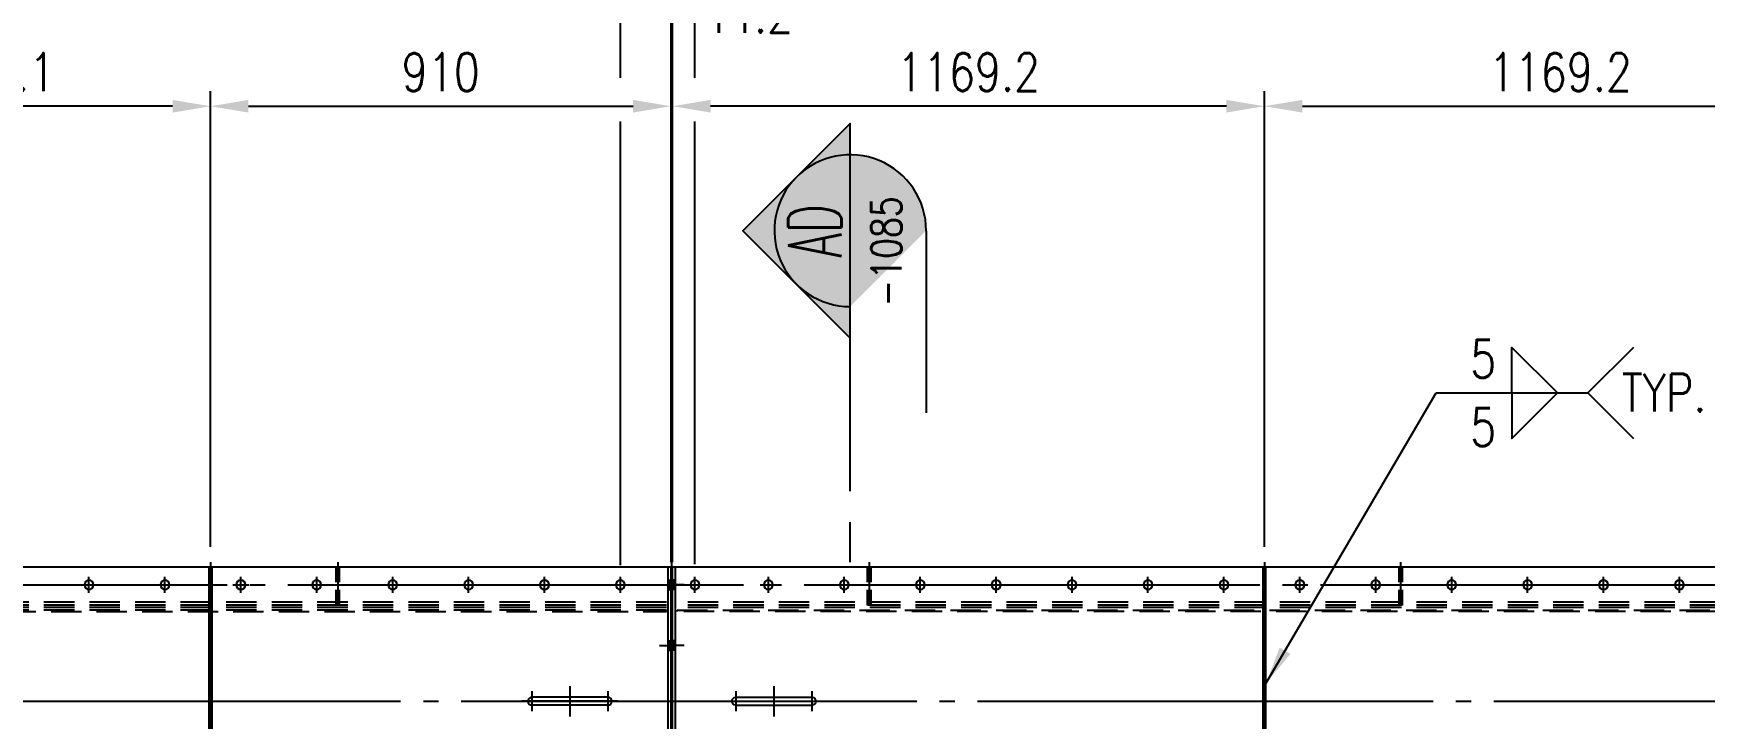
# Model space of a CAD drawing. Header units: millimetres. Extents: x 0 to 232280, y -26939 to 23794.
# Drawn here: x 7238 to 10540, y 14722 to 16076 of the extents above; entities that cross this region are included whole.
import ezdxf
from ezdxf.enums import TextEntityAlignment as Align

# ---------------------------------------------------------------- set-up
doc = ezdxf.new("R2010")
doc.units = ezdxf.units.MM
doc.header["$LTSCALE"] = 30
doc.linetypes.add('JNK-CENTER', pattern=[34, 30, -1.5, 1, -1.5])
doc.linetypes.add('JNK-HIDDEN', pattern=[3, 2, -1])
for name, color, linetype in [('CEN-R', 1, 'JNK-CENTER'), ('CON-C', 4, 'Continuous'), ('CON-G', 3, 'Continuous'), ('CON-W', 7, 'Continuous'), ('CON-Y', 2, 'Continuous'), ('conL-g', 3, 'Continuous'), ('Dim-W', 7, 'Continuous'), ('HID-Y', 2, 'JNK-HIDDEN'), ('RET PL', 2, 'Continuous'), ('STL-OBJT', 7, 'Continuous'), ('TXT-Y', 2, 'Continuous')]:
    doc.layers.add(name, color=color, linetype=linetype)
doc.styles.add('SIMPLEX', font='simplex.shx', dxfattribs={"width": 0.8})
doc.dimstyles.new('DIM30', dxfattribs={"dimscale": 30, "dimtxt": 2.5, "dimasz": 2.5, "dimexe": 1, "dimexo": 1, "dimgap": 1, "dimtad": 1, "dimdec": 0, "dimdsep": 46, "dimtxsty": 'SIMPLEX', "dimcen": 0, "dimclrd": 7, "dimclre": 7, "dimclrt": 2, "dimadec": 1, "dimazin": 2, "dimtfac": 1, "dimtdec": 0, "dimtix": 1, "dimtmove": 2, "dimatfit": 0, "dimfxl": 1, "dimtolj": 1, "dimtzin": 0, "dimarcsym": 0})

# ---------------------------------------------------------------- blocks, each defined once
blk = doc.blocks.new('*D53')
at = {"layer": 'DEFPOINTS', "color": 0, "transparency": 16777216}
for p in [(6739.587603564007, 16662.29909361836), (6739.587603564007, 16646.5217338053), (14941.58760278659, 15001.33220814366)]:
    blk.add_point(p, dxfattribs=at)
at = {"layer": 'Dim-W', "color": 7, "lineweight": -2, "transparency": 16777216}
for p, q in [((6739.587603564007, 16676.5217338053), (6739.587603564007, 16692.29909361836)), ((14941.58760278659, 16398.39504527474), (14941.58760278659, 16692.29909361836)), ((14866.58760278659, 16662.29909361836), (6814.587603564007, 16662.29909361836)), ((14941.58760278659, 16186.26641172678), (14941.58760278659, 16351.10744528285)), ((14941.58760278659, 15031.33220814366), (14941.58760278659, 16112.69560040398))]:
    blk.add_line(p, q, dxfattribs=at)
at = {"layer": 'Dim-W', "color": 7, "transparency": 16777216}
for points in [[(6814.587603564007, 16674.79909361836), (6814.587603564007, 16649.79909361836), (6739.587603564007, 16662.29909361836)], [(14866.58760278659, 16674.79909361836), (14866.58760278659, 16649.79909361836), (14941.58760278659, 16662.29909361836)]]:
    blk.add_solid(points, dxfattribs=at)
at = {"layer": 'Dim-W', "color": 2, "transparency": 16777216, "insert": (10914.58963379882, 16731.65404633478), "char_height": 75, "attachment_point": 5, "style": 'SIMPLEX'}
blk.add_mtext('\\A1;8202', dxfattribs=at)
blk = doc.blocks.new('A$C2FEE125F')
at = {"layer": 'CEN-R'}
for p, q in [((-16.02568226856238, 0), (16.02568226856238, 0)), ((0, 16.02568226856238), (0, -16.02568226856238))]:
    blk.add_line(p, q, dxfattribs=at)
at = {"layer": 'conL-g'}
blk.add_circle((0, 0), 9, dxfattribs=at)
blk = doc.blocks.new('A$C114C44F1')
at = {"layer": 'CEN-R'}
for p, q in [((-20.00000000005821, 74.99999999999272), (19.99999999994179, 75.00000000002183)), ((-8.731149137020111e-11, 94.99999999999272), (8.731149137020111e-11, -95.00000000000728)), ((-30, -2.182787284255028e-11), (30, 2.182787284255028e-11)), ((-19.99999999994179, -75.00000000000728), (20.00000000005821, -74.99999999997817))]:
    blk.add_line(p, q, dxfattribs=at)
at = {"layer": 'CON-G'}
for p, q in [((-8.000000000058208, 74.99999999999272), (-7.999999999941792, -75.00000000000728)), ((7.999999999941792, 75.00000000000728), (8.000000000058208, -74.99999999999272))]:
    blk.add_line(p, q, dxfattribs=at)
for centre, start, end in [((-5.820766091346741e-11, 74.99999999999272), 0, 180), ((5.820766091346741e-11, -75.00000000000728), 180, 0)]:
    blk.add_arc(centre, 8, start, end, dxfattribs=at)
blk = doc.blocks.new('*D85')
at = {"layer": 'DEFPOINTS', "color": 0, "transparency": 16777216}
for p in [(8500.687612311205, 16422.29910038169), (8497.687612311205, 15001.3322121429), (8500.687612311205, 15001.33221214507)]:
    blk.add_point(p, dxfattribs=at)
at = {"layer": 'Dim-W', "color": 7, "lineweight": -2, "transparency": 16777216}
for p, q in [((8497.687612311205, 15031.3322121429), (8497.687612311205, 16452.29910038169)), ((8500.687612311205, 15031.33221214507), (8500.687612311205, 16452.29910038169)), ((8422.687612311205, 16422.29910038169), (8347.687612311205, 16422.29910038169)), ((8497.687612311205, 16422.29910038169), (8500.687612311205, 16422.29910038169)), ((8575.687612311205, 16422.29910038169), (8650.687612311205, 16422.29910038169))]:
    blk.add_line(p, q, dxfattribs=at)
at = {"layer": 'Dim-W', "color": 7, "transparency": 16777216}
for points in [[(8422.687612311205, 16434.79910038169), (8422.687612311205, 16409.79910038169), (8497.687612311205, 16422.29910038169)], [(8575.687612311205, 16434.79910038169), (8575.687612311205, 16409.79910038169), (8500.687612311205, 16422.29910038169)]]:
    blk.add_solid(points, dxfattribs=at)
at = {"layer": 'Dim-W', "color": 2, "transparency": 16777216, "insert": (8570.51155238941, 16501.04910038169), "char_height": 75, "attachment_point": 5, "style": 'SIMPLEX'}
blk.add_mtext('\\A1;*3', dxfattribs=at)
blk = doc.blocks.new('_DotSmall')
at = {"color": 0, "linetype": 'ByBlock', "const_width": 0.5}
blk.add_lwpolyline([(-0.0625, 0, 1), (0.0625, 0, 1)], format="xyb", close=True, dxfattribs=at)
blk = doc.blocks.new('*D86')
at = {"layer": 'DEFPOINTS', "color": 0, "transparency": 16777216}
for p in [(8397.587602786585, 16182.29910714696), (8397.587602786585, 14995.33221276684), (8497.687612326958, 15021.33220694237)]:
    blk.add_point(p, dxfattribs=at)
at = {"layer": 'Dim-W', "color": 7, "lineweight": -2, "transparency": 16777216}
for p, q in [((8397.587602786585, 15988.37778416328), (8397.587602786585, 16212.29910714696)), ((8497.687612326958, 15051.33220694237), (8497.687612326958, 16212.29910714696)), ((8397.587602786585, 16182.29910714696), (8322.587602786585, 16182.29910714696)), ((8497.687612326958, 16182.29910714696), (8397.587602786585, 16182.29910714696)), ((8497.687612326958, 16182.29910714696), (8572.687612326958, 16182.29910714696)), ((8397.587602786585, 15025.33221276684), (8397.587602786585, 15901.79231788602))]:
    blk.add_line(p, q, dxfattribs=at)
at = {"layer": 'Dim-W', "color": 7, "lineweight": -2, "transparency": 16777216, "xscale": 75, "yscale": 75, "zscale": 75, "rotation": 180}
blk.add_blockref('_DotSmall', (8497.687612326958, 16182.29910714696), dxfattribs=at)
at = {"layer": 'Dim-W', "color": 2, "transparency": 16777216, "insert": (8355.040945170593, 16247.83582113592), "char_height": 75, "attachment_point": 5, "style": 'SIMPLEX'}
blk.add_mtext('\\A1;100.1', dxfattribs=at)
blk = doc.blocks.new('_None')
blk = doc.blocks.new('*D87')
at = {"layer": 'DEFPOINTS', "color": 0, "transparency": 16777216}
for p in [(8544.887607548866, 16182.29910714696), (8500.687612311205, 15021.33220694237), (8544.887607548866, 14997.35789716011)]:
    blk.add_point(p, dxfattribs=at)
at = {"layer": 'Dim-W', "color": 7, "lineweight": -2, "transparency": 16777216}
for p, q in [((8500.687612311205, 15051.33220694237), (8500.687612311205, 16212.29910714696)), ((8544.887607548866, 15988.37778416328), (8544.887607548866, 16212.29910714696)), ((8500.687612311205, 16182.29910714696), (8425.687612311205, 16182.29910714696)), ((8500.687612311205, 16182.29910714696), (8544.887607548866, 16182.29910714696)), ((8544.887607548866, 16182.29910714696), (8619.887607548866, 16182.29910714696)), ((8544.887607548866, 15027.35789716011), (8544.887607548866, 15901.79231788602))]:
    blk.add_line(p, q, dxfattribs=at)
at = {"layer": 'Dim-W', "color": 7, "lineweight": -2, "transparency": 16777216, "xscale": 75, "yscale": 75, "zscale": 75}
blk.add_blockref('_DotSmall', (8500.687612311205, 16182.29910714696), dxfattribs=at)
at = {"layer": 'Dim-W', "color": 2, "transparency": 16777216, "insert": (8648.701740456017, 16114.97865981472), "char_height": 75, "attachment_point": 5, "style": 'SIMPLEX'}
blk.add_mtext('\\A1;44.2', dxfattribs=at)
blk = doc.blocks.new('SECMARK1')
at = {"layer": 'CON-Y'}
h = blk.add_hatch(color=256, dxfattribs=at)
edge = h.paths.add_edge_path()
edge.add_line((21.82666666666668, 7.071067811865485), (18.29113276073393, 3.535533905932776))
edge.add_arc((21.82666666666668, 4.707345624410664e-14), 5.000000000000002, 44.99999999999977, 135.0000000000001, ccw=False)
edge.add_line((25.36220057259943, 3.535533905932773), (21.82666666666668, 7.071067811865485))
h = blk.add_hatch(color=256, dxfattribs=at)
edge = h.paths.add_edge_path()
edge.add_line((14.75559885480128, 4.707345624410664e-14), (16.82666666666668, 1.689559442740931e-14))
edge.add_arc((21.82666666666668, 4.618527782440651e-14), 5, 135.0000000000001, 180.0000000000003, ccw=False)
edge.add_line((18.29113276073393, 3.535533905932776), (14.75559885480128, 4.707345624410664e-14))
edge = h.paths.add_edge_path()
edge.add_arc((21.82666666666668, 4.736951571734001e-14), 5, 270, 540.0000000000005)
h = blk.add_hatch(color=256, dxfattribs=at)
edge = h.paths.add_edge_path()
edge.add_line((26.82666666666668, 4.332076805060308e-14), (28.89773447853207, 4.736951571734001e-14))
edge.add_line((28.89773447853207, 4.736951571734001e-14), (25.36220057259943, 3.535533905932773))
edge.add_arc((21.82666666666668, 4.951594689828198e-14), 5, -1.1368683772161603e-13, 44.999999999999716, ccw=False)
at = {"layer": 'CON-C'}
blk.add_line((0, 0), (2.633333333333307, 0), dxfattribs=at)
blk.add_lwpolyline([(4.666666666666639, 0), (28.89773447853207, 4.736951571734001e-14), (21.82666666666668, 7.071067811865485), (14.75559885480128, 4.736951571734001e-14)], dxfattribs=at)
at = {"layer": 'CON-Y'}
blk.add_line((21.82666666666668, -4.999999999999953), (9.823333333333341, -4.999999999999953), dxfattribs=at)
blk.add_arc((21.82666666666668, 4.736951571734001e-14), 5, 270, 180.0000000000004, dxfattribs=at)
at = {"layer": 'CON-C', "style": 'SIMPLEX', "width": 0.8}
blk.add_attdef('TAG', text='', height=3.5, dxfattribs=at).set_placement((21.80333333333334, 0.5800000000000568), align=Align.CENTER)
at = {"layer": 'CON-Y', "style": 'SIMPLEX', "width": 0.8}
blk.add_attdef('H0000-0000', text='', height=2, dxfattribs=at).set_placement((24.66333333333334, -3.379999999999943), align=Align.RIGHT)
blk = doc.blocks.new('*D94')
at = {"layer": 'DEFPOINTS', "color": 0, "transparency": 16777216}
for p in [(8500.687612311198, 15932.1487197237), (9669.887607548868, 15031.33220815288), (8500.687612311198, 15021.33220678885)]:
    blk.add_point(p, dxfattribs=at)
at = {"layer": 'Dim-W', "color": 7, "lineweight": -2, "transparency": 16777216}
for p, q in [((8500.687612311198, 15051.33220678885), (8500.687612311198, 15962.1487197237)), ((9669.887607548868, 15061.33220815288), (9669.887607548868, 15962.1487197237)), ((9594.887607548868, 15932.1487197237), (8575.687612311198, 15932.1487197237))]:
    blk.add_line(p, q, dxfattribs=at)
at = {"layer": 'Dim-W', "color": 7, "transparency": 16777216}
for points in [[(8575.687612311198, 15944.6487197237), (8575.687612311198, 15919.6487197237), (8500.687612311198, 15932.1487197237)], [(9594.887607548868, 15944.6487197237), (9594.887607548868, 15919.6487197237), (9669.887607548868, 15932.1487197237)]]:
    blk.add_solid(points, dxfattribs=at)
at = {"layer": 'Dim-W', "color": 2, "transparency": 16777216, "insert": (9085.287609930034, 15999.6487197237), "char_height": 75, "attachment_point": 5, "style": 'SIMPLEX'}
blk.add_mtext('\\A1;1169.2', dxfattribs=at)
blk = doc.blocks.new('*D95')
at = {"layer": 'DEFPOINTS', "color": 0, "transparency": 16777216}
for p in [(10839.0876027867, 15932.14871972539), (9669.887607548868, 15031.33220815288), (10839.0876027867, 15021.33220670466)]:
    blk.add_point(p, dxfattribs=at)
at = {"layer": 'Dim-W', "color": 7, "lineweight": -2, "transparency": 16777216}
for p, q in [((9669.887607548868, 15061.33220815288), (9669.887607548868, 15962.14871972539)), ((10839.0876027867, 15051.33220670466), (10839.0876027867, 15962.14871972539)), ((9744.887607548868, 15932.14871972539), (10764.0876027867, 15932.14871972539))]:
    blk.add_line(p, q, dxfattribs=at)
at = {"layer": 'Dim-W', "color": 7, "transparency": 16777216}
for points in [[(9744.887607548868, 15944.64871972539), (9744.887607548868, 15919.64871972539), (9669.887607548868, 15932.14871972539)], [(10764.0876027867, 15944.64871972539), (10764.0876027867, 15919.64871972539), (10839.0876027867, 15932.14871972539)]]:
    blk.add_solid(points, dxfattribs=at)
at = {"layer": 'Dim-W', "color": 2, "transparency": 16777216, "insert": (10254.48760516779, 15999.64871972539), "char_height": 75, "attachment_point": 5, "style": 'SIMPLEX'}
blk.add_mtext('\\A1;1169.2', dxfattribs=at)
blk = doc.blocks.new('A$C0E622BE6')
at = {"layer": 'CEN-R'}
blk.add_line((2.328306436538696e-10, 13.9743177308701), (-3.492459654808044e-10, -17.5342268741224), dxfattribs=at)
at = {"layer": 'HID-Y'}
for p, q in [((-8.999999999883585, -3.000000001222361), (-9.000000000116415, -8.999999999941792)), ((9, -3.000000001164153), (9, -9))]:
    blk.add_line(p, q, dxfattribs=at)
blk = doc.blocks.new('*D98')
at = {"layer": 'DEFPOINTS', "color": 0, "transparency": 16777216}
for p in [(6742.587602786876, 16422.29911255917), (6742.587602786876, 15001.3322216743), (8497.687612311198, 15001.33221896614)]:
    blk.add_point(p, dxfattribs=at)
at = {"layer": 'Dim-W', "color": 7, "lineweight": -2, "transparency": 16777216}
for p, q in [((6742.587602786876, 15031.3322216743), (6742.587602786876, 16452.29911255917)), ((8497.687612311198, 15031.33221896614), (8497.687612311198, 16452.29911255917)), ((8422.687612311198, 16422.29911255917), (6817.587602786876, 16422.29911255917))]:
    blk.add_line(p, q, dxfattribs=at)
at = {"layer": 'Dim-W', "color": 7, "transparency": 16777216}
for points in [[(6817.587602786876, 16434.79911255917), (6817.587602786876, 16409.79911255917), (6742.587602786876, 16422.29911255917)], [(8422.687612311198, 16434.79911255917), (8422.687612311198, 16409.79911255917), (8497.687612311198, 16422.29911255917)]]:
    blk.add_solid(points, dxfattribs=at)
at = {"layer": 'Dim-W', "color": 2, "transparency": 16777216, "insert": (7620.137607549037, 16489.79911255917), "char_height": 75, "attachment_point": 5, "style": 'SIMPLEX'}
blk.add_mtext('\\A1;1755.1', dxfattribs=at)
blk = doc.blocks.new('*D121')
at = {"layer": 'DEFPOINTS', "color": 0, "transparency": 16777216}
for p in [(8544.887607548866, 16182.29910714696), (8544.887607548866, 16182.29910714696), (10794.88760754887, 16182.29910714696)]:
    blk.add_point(p, dxfattribs=at)
at = {"layer": 'Dim-W', "color": 7, "lineweight": -2, "transparency": 16777216}
blk.add_line((10719.88760754887, 16182.29910714696), (8619.887607548866, 16182.29910714696), dxfattribs=at)
at = {"layer": 'Dim-W', "color": 7, "transparency": 16777216}
for points in [[(8619.887607548866, 16194.79910714696), (8619.887607548866, 16169.79910714696), (8544.887607548866, 16182.29910714696)], [(10719.88760754887, 16194.79910714696), (10719.88760754887, 16169.79910714696), (10794.88760754887, 16182.29910714696)]]:
    blk.add_solid(points, dxfattribs=at)
at = {"layer": 'Dim-W', "color": 2, "transparency": 16777216, "insert": (9669.887607548868, 16249.79910714696), "char_height": 75, "attachment_point": 5, "style": 'SIMPLEX'}
blk.add_mtext('\\A1;15 @150 = 2250', dxfattribs=at)
blk = doc.blocks.new('*D139')
at = {"layer": 'DEFPOINTS', "color": 0, "transparency": 16777216}
for p in [(8397.587602786585, 16182.29910714696), (8397.587602786585, 16182.29910714696), (6897.587602786585, 15954.58701796032)]:
    blk.add_point(p, dxfattribs=at)
at = {"layer": 'Dim-W', "color": 7, "lineweight": -2, "transparency": 16777216}
for p, q in [((6897.587602786585, 15984.58701796032), (6897.587602786585, 16212.29910714696)), ((6972.587602786585, 16182.29910714696), (8322.587602786585, 16182.29910714696))]:
    blk.add_line(p, q, dxfattribs=at)
at = {"layer": 'Dim-W', "color": 7, "transparency": 16777216}
for points in [[(6972.587602786585, 16194.79910714696), (6972.587602786585, 16169.79910714696), (6897.587602786585, 16182.29910714696)], [(8322.587602786585, 16194.79910714696), (8322.587602786585, 16169.79910714696), (8397.587602786585, 16182.29910714696)]]:
    blk.add_solid(points, dxfattribs=at)
at = {"layer": 'Dim-W', "color": 2, "transparency": 16777216, "insert": (7647.587602786585, 16249.79910714696), "char_height": 75, "attachment_point": 5, "style": 'SIMPLEX'}
blk.add_mtext('\\A1;10 @150 = 1500', dxfattribs=at)
blk = doc.blocks.new('*D236')
at = {"color": 7, "lineweight": -2, "transparency": 16777216}
for p, q in [((7587.687602786875, 15061.33220821971), (7587.687602786875, 15962.1487197237)), ((8497.687612311984, 15051.33220679112), (8497.687612311984, 15962.1487197237)), ((7662.687602786875, 15932.1487197237), (8422.687612311984, 15932.1487197237))]:
    blk.add_line(p, q, dxfattribs=at)
at = {"color": 7, "transparency": 16777216}
for points in [[(7662.687602786875, 15944.6487197237), (7662.687602786875, 15919.6487197237), (7587.687602786875, 15932.1487197237)], [(8422.687612311984, 15944.6487197237), (8422.687612311984, 15919.6487197237), (8497.687612311984, 15932.1487197237)]]:
    blk.add_solid(points, dxfattribs=at)
at = {"layer": 'DEFPOINTS', "color": 0, "transparency": 16777216}
for p in [(8497.687612311984, 15932.1487197237), (7587.687602786875, 15031.33220821971), (8497.687612311984, 15021.33220679112)]:
    blk.add_point(p, dxfattribs=at)
at = {"color": 2, "transparency": 16777216, "insert": (8042.687607549429, 15999.6487197237), "char_height": 75, "attachment_point": 5, "style": 'SIMPLEX'}
blk.add_mtext('\\A1;910', dxfattribs=at)
blk = doc.blocks.new('*D237')
at = {"layer": 'DEFPOINTS', "color": 0, "transparency": 16777216}
for p in [(6742.587602786876, 15932.1487197237), (7587.687602786875, 15061.33220821971), (6742.587602786876, 15031.3322216743)]:
    blk.add_point(p, dxfattribs=at)
at = {"layer": 'Dim-W', "color": 7, "lineweight": -2, "transparency": 16777216}
for p, q in [((6742.587602786876, 15061.3322216743), (6742.587602786876, 15962.1487197237)), ((7587.687602786875, 15091.33220821971), (7587.687602786875, 15962.1487197237)), ((7512.687602786875, 15932.1487197237), (6817.587602786876, 15932.1487197237))]:
    blk.add_line(p, q, dxfattribs=at)
at = {"layer": 'Dim-W', "color": 7, "transparency": 16777216}
for points in [[(6817.587602786876, 15944.6487197237), (6817.587602786876, 15919.6487197237), (6742.587602786876, 15932.1487197237)], [(7512.687602786875, 15944.6487197237), (7512.687602786875, 15919.6487197237), (7587.687602786875, 15932.1487197237)]]:
    blk.add_solid(points, dxfattribs=at)
at = {"layer": 'Dim-W', "color": 2, "transparency": 16777216, "insert": (7165.137602786876, 15999.6487197237), "char_height": 75, "attachment_point": 5, "style": 'SIMPLEX'}
blk.add_mtext('\\A1;845.1', dxfattribs=at)

msp = doc.modelspace()

# ---------------------------------------------------------------- linework, layer by layer
for points in [[(10158.9704821415, 15365.47610192782), (10158.9704821415, 15455.47610192782), (10248.9704821415, 15365.47610192782)], [(10158.9704821415, 15365.47610192782), (10158.9704821415, 15275.47610192782), (10248.9704821415, 15365.47610192782)]]:
    msp.add_lwpolyline(points)
at = {"layer": 'CEN-R'}
for p, q in [((8499.187612311198, 13491.33221490664), (8499.18761231111, 15061.3322094947)), ((8499.187612311198, 13491.33221490886), (8499.18761231111, 15061.33220949679)), ((8499.187612310281, 13491.33221490891), (8499.187612310194, 15061.33220949697)), ((7587.687602786875, 15031.33220821971), (7587.687602786787, 13521.33221498475)), ((7839.037593261513, 15031.33220814134), (7839.037593261513, 14946.33220814134)), ((8889.037593261513, 15031.33220814134), (8889.037593261513, 14946.33220814134)), ((9669.887607548868, 15031.33220815288), (9669.88760754878, 13521.33221491793)), ((9939.037593261513, 15031.33220814134), (9939.037593261513, 14946.33220814134)), ((6720.613285054813, 14986.33221220297), (14960.56192051868, 14986.33221490904)), ((7063.209624477186, 14756.33221613905), (14647.70186770759, 14756.33221613905))]:
    msp.add_line(p, q, dxfattribs=at)
at = {"layer": 'CON-G'}
for p, q in [((8497.687612326958, 15021.33220694237), (6742.587602802607, 15021.3322094969)), ((8491.687612311158, 14655.27724016565), (8491.687612311984, 15021.33220679112)), ((8497.687612312035, 15021.33220686384), (8500.687612311118, 15021.33220694465)), ((8497.687612311154, 14649.27690428066), (8497.687612311984, 15021.33220679112)), ((10840.58760278662, 15021.33220671422), (8500.687612312551, 15021.33220686144)), ((8500.68761231111, 14649.27690428066), (8500.687612310281, 15021.33220679112)), ((8506.687612311107, 14655.27724016565), (8506.687612310281, 15021.33220679112))]:
    msp.add_line(p, q, dxfattribs=at)
for points in [[(7584.687602786787, 13531.33221498475), (7590.687602786787, 13531.33221498475), (7590.687602786875, 15021.33220821971), (7584.687602786875, 15021.33220821971)], [(9666.88760754878, 13531.33221491793), (9672.88760754878, 13531.33221491793), (9672.887607548868, 15021.33220815288), (9666.887607548868, 15021.33220815288)]]:
    msp.add_lwpolyline(points, close=True, dxfattribs=at)
at = {"layer": 'CON-W'}
msp.add_line((10008.97048214145, 15365.47610192782), (10308.9704821415, 15365.47610192782), dxfattribs=at)
msp.add_lwpolyline([(10398.9704821415, 15455.47610192782), (10308.9704821415, 15365.47610192782), (10398.9704821415, 15275.47610192782)], dxfattribs=at)
at = {"layer": 'Dim-W'}
for points in [[(8491.687610477835, 14995.33221118683), (8491.687611255707, 14977.33221389302), (8506.687611256348, 14995.3322138929), (8506.687611532343, 14977.33221389302)], [(8491.687611394467, 14875.33221288775), (8491.68761217234, 14857.33221559394), (8506.68761217298, 14875.33221559382), (8506.687612448975, 14857.33221559394)]]:
    msp.add_solid(points, dxfattribs=at)
at = {"layer": 'HID-Y'}
for p, q in [((8488.687612311212, 14952.33220964835), (6742.587602786847, 14952.3322094969)), ((8488.687612311212, 14946.33221235442), (6742.587602786847, 14946.33221220297)), ((8488.687612311198, 14941.33221235443), (6777.587602786847, 14941.33221220297)), ((10840.58760278662, 14952.33220370772), (8509.687612311183, 14952.33220964835)), ((10840.58760278662, 14946.33221170742), (8509.687612311183, 14946.33221235442)), ((10840.58760278662, 14941.33221170737), (8509.687612311183, 14941.33221235443))]:
    msp.add_line(p, q, dxfattribs=at)
at = {"layer": 'HID-Y', "ltscale": 0.5}
for points in [[(7836.037593261513, 15021.33220814134), (7842.037593261513, 15021.33220814134), (7842.037593261513, 14946.33220814134), (7836.037593261513, 14946.33220814134)], [(8886.037593261513, 15021.33220814134), (8892.037593261513, 15021.33220814134), (8892.037593261513, 14946.33220814134), (8886.037593261513, 14946.33220814134)], [(9936.037593261513, 15021.33220814134), (9942.037593261513, 15021.33220814134), (9942.037593261513, 14946.33220814134), (9936.037593261513, 14946.33220814134)]]:
    msp.add_lwpolyline(points, close=True, dxfattribs=at)
at = {"layer": 'RET PL', "color": 6, "linetype": 'JNK-HIDDEN'}
for points in [[(8488.687612311183, 14936.33220934377), (6822.587602786622, 14936.33220934584), (6822.587602786622, 14933.33220934584), (8488.687612311212, 14933.33220934377)], [(8509.687612311045, 14936.33220934377), (10833.08760278669, 14936.33220934529), (10833.08760278669, 14933.33220934529), (8509.687612311016, 14933.33220934377)]]:
    msp.add_lwpolyline(points, close=True, dxfattribs=at)

# ---------------------------------------------------------------- block references
at = {"layer": 'CON-G', "xscale": -1}
for name, p, rotation in [('A$C2FEE125F', (7347.587602786585, 14986.33221440814), 180), ('A$C2FEE125F', (7497.587602786585, 14986.33221418982), 180), ('A$C2FEE125F', (7647.587602786585, 14986.3322139715), 180), ('A$C2FEE125F', (7797.587602786585, 14986.33221375318), 180), ('A$C2FEE125F', (7947.587602786585, 14986.33221353485), 180), ('A$C2FEE125F', (8097.587602786585, 14986.33221331653), 180), ('A$C2FEE125F', (8247.587602786585, 14986.33221309821), 180), ('A$C2FEE125F', (8397.587602786585, 14986.33221276684), 180), ('A$C2FEE125F', (8544.887607548866, 14986.33221814193), 180), ('A$C2FEE125F', (8689.887607548866, 14986.33221814029), 180), ('A$C2FEE125F', (8839.887607548866, 14986.33221792197), 180), ('A$C2FEE125F', (8989.887607548866, 14986.33221770364), 180), ('A$C2FEE125F', (9139.887607548866, 14986.33221748532), 180), ('A$C2FEE125F', (9289.887607548866, 14986.332217267), 180), ('A$C2FEE125F', (9439.887607548866, 14986.33221704868), 180), ('A$C2FEE125F', (9589.887607548866, 14986.33221683035), 180), ('A$C2FEE125F', (9739.887607548866, 14986.33221661203), 180), ('A$C2FEE125F', (9889.887607548866, 14986.33221639371), 180), ('A$C2FEE125F', (10039.88760754887, 14986.33221751331), 180), ('A$C2FEE125F', (10189.88760754887, 14986.33221729498), 180), ('A$C2FEE125F', (10339.88760754887, 14986.33221707666), 180), ('A$C2FEE125F', (10489.88760754887, 14986.33221685834), 180), ('A$C114C44F1', (8700.687612311027, 14756.33221220317), 90)]:
    msp.add_blockref(name, p, dxfattribs=dict(at, rotation=rotation))
at = {"layer": 'CON-G', "rotation": 270}
msp.add_blockref('A$C114C44F1', (8297.687612311194, 14756.33221220317), dxfattribs=at)
at = {"layer": 'CON-W'}
ref = msp.add_blockref('SECMARK1', (8851.676200559163, 15031.3977517468), dxfattribs=dict(at, xscale=30, yscale=30, zscale=30, rotation=90))
ref.add_attrib('H0000-0000', '-1085', dxfattribs={"layer": 'CON-Y', "height": 60, "rotation": 90, "style": 'SIMPLEX', "width": 0.8}).set_placement((8953.076200559162, 15754.05233474185), align=Align.RIGHT)
ref.add_attrib('TAG', 'AD', dxfattribs={"layer": 'CON-C', "height": 105, "rotation": 90, "style": 'SIMPLEX', "width": 0.6}).set_placement((8834.276200559169, 15685.49775174679), align=Align.CENTER)
at = {"layer": 'STL-OBJT'}
for p, rotation in [((8488.68761125335, 14986.33221389318), 90), ((8488.68761203128, 14986.3322111871), 90), ((8509.68761061834, 14866.33221018179), 270), ((8509.687611396272, 14866.33221288786), 270)]:
    msp.add_blockref('A$C0E622BE6', p, dxfattribs=dict(at, rotation=rotation))
at = {"layer": 'STL-OBJT', "xscale": -1}
for p, rotation in [((8509.687611256377, 14986.33221389318), 270), ((8509.687612034308, 14986.3322111871), 270), ((8488.687610615314, 14866.33221018179), 90), ((8488.687611393245, 14866.33221288786), 90)]:
    msp.add_blockref('A$C0E622BE6', p, dxfattribs=dict(at, rotation=rotation))

# ---------------------------------------------------------------- texts
at = {"layer": 'CON-W', "color": 2, "style": 'SIMPLEX', "width": 0.8}
for p in [(10076.47048214145, 15395.47610192781), (10076.47048214145, 15260.47610192785)]:
    msp.add_text('5', height=74.99999999999999, dxfattribs=at).set_placement(p)
at = {"layer": 'TXT-Y', "style": 'SIMPLEX', "width": 0.8}
msp.add_text('TYP.', height=74.99999999999999, dxfattribs=at).set_placement((10376.11138756898, 15366.07610192781), align=Align.MIDDLE_LEFT)

# ---------------------------------------------------------------- dimensions: what is measured, and where the dimension line sits
dim = msp.add_linear_dim(base=(8497.687612311984, 15932.1487197237), p1=(7587.687602786875, 15031.33220821971), p2=(8497.687612311984, 15021.33220679112), dimstyle='DIM30')
dim.commit()
dim.dimension.update_dxf_attribs({"geometry": '*D236', "text_midpoint": (8042.687607549429, 15999.6487197237)})
at = {"layer": 'Dim-W'}
dim = msp.add_linear_dim(base=(6739.587603564007, 16662.29909361836), p1=(14941.58760278659, 15001.33220814366), p2=(6739.587603564007, 16646.5217338053), angle=180, dimstyle='DIM30', dxfattribs=at)
dim.commit()
dim.dimension.update_dxf_attribs({"geometry": '*D53', "text_midpoint": (10914.58963379882, 16731.65404633478), "dimtype": 160})
dim = msp.add_linear_dim(base=(8500.687612311205, 16422.29910038169), p1=(8497.687612311205, 15001.3322121429), p2=(8500.687612311205, 15001.33221214507), text='*<>', dimstyle='DIM30', dxfattribs=at)
dim.commit()
dim.dimension.update_dxf_attribs({"geometry": '*D85', "text_midpoint": (8570.51155238941, 16501.04910038169), "dimtype": 160})
dim = msp.add_linear_dim(base=(6742.587602786876, 16422.29911255917), p1=(8497.687612311198, 15001.33221896614), p2=(6742.587602786876, 15001.3322216743), angle=180, dimstyle='DIM30', override={"dimdec": 1}, dxfattribs=at)
dim.commit()
dim.dimension.update_dxf_attribs({"geometry": '*D98', "text_midpoint": (7620.137607549037, 16489.79911255917)})
for base, p1, p2, text, picture, middle in [((8397.587602786585, 16182.29910714696), (6897.587602786585, 15954.58701796032), (8397.587602786585, 16182.29910714696), '10 @150 = <>', '*D139', (7647.587602786585, 16249.79910714696)), ((8544.887607548866, 16182.29910714696), (10794.88760754887, 16182.29910714696), (8544.887607548866, 16182.29910714696), '15 @150 = <>', '*D121', (9669.887607548868, 16249.79910714696))]:
    dim = msp.add_linear_dim(base=base, p1=p1, p2=p2, text=text, dimstyle='DIM30', dxfattribs=at)
    dim.commit()
    dim.dimension.update_dxf_attribs({"geometry": picture, "text_midpoint": middle})
dim = msp.add_linear_dim(base=(8397.587602786585, 16182.29910714696), p1=(8497.687612326958, 15021.33220694237), p2=(8397.587602786585, 14995.33221276684), angle=180, dimstyle='DIM30', override={"dimdec": 1, "dimblk1": 'DotSmall', "dimblk2": 'None', "dimsah": 1}, dxfattribs=at)
dim.commit()
dim.dimension.update_dxf_attribs({"geometry": '*D86', "text_midpoint": (8355.040945170593, 16247.83582113592), "dimtype": 160})
dim = msp.add_linear_dim(base=(8544.887607548866, 16182.29910714696), p1=(8500.687612311205, 15021.33220694237), p2=(8544.887607548866, 14997.35789716011), dimstyle='DIM30', override={"dimdec": 1, "dimblk1": 'DotSmall', "dimblk2": 'None', "dimsah": 1}, dxfattribs=at)
dim.commit()
dim.dimension.update_dxf_attribs({"geometry": '*D87', "text_midpoint": (8648.701740456017, 16114.97865981472), "dimtype": 160})
for base, p1, p2, picture, middle in [((6742.587602786876, 15932.1487197237), (7587.687602786875, 15061.33220821971), (6742.587602786876, 15031.3322216743), '*D237', (7165.137602786876, 15999.6487197237)), ((8500.687612311198, 15932.1487197237), (9669.887607548868, 15031.33220815288), (8500.687612311198, 15021.33220678885), '*D94', (9085.287609930034, 15999.6487197237)), ((10839.0876027867, 15932.14871972539), (9669.887607548868, 15031.33220815288), (10839.0876027867, 15021.33220670466), '*D95', (10254.48760516779, 15999.64871972539))]:
    dim = msp.add_linear_dim(base=base, p1=p1, p2=p2, dimstyle='DIM30', override={"dimdec": 1}, dxfattribs=at)
    dim.commit()
    dim.dimension.update_dxf_attribs({"geometry": picture, "text_midpoint": middle})

# ---------------------------------------------------------------- leaders
at = {"layer": 'CON-W'}
msp.add_leader([(9672.88760754887, 14791.48678378893), (10008.97048214145, 15365.47610192782)], dimstyle='DIM30', override={"dimgap": 1, "dimtad": 0}, dxfattribs=at)

doc.saveas('drawing.dxf')
